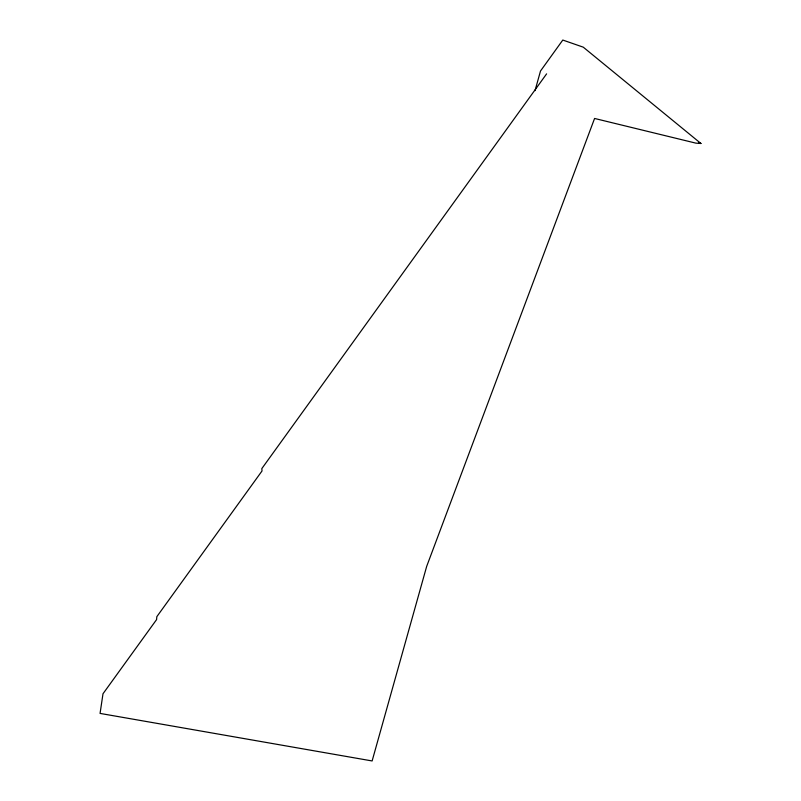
<?xml version="1.0" encoding="UTF-8"?>
<svg xmlns="http://www.w3.org/2000/svg" width="801" height="801" viewBox="0 0 801 801"><rect width="100%" height="100%" fill="white"/><g stroke="black" fill="none" stroke-linecap="round" stroke-linejoin="round"><path stroke-width="1.2" d="M535.018 90.653L540.505 71.019L562.793 40.05L583.268 47.169L700.935 143.499L695.879 143.139L594.582 118.458L426.673 566.397L372.125 760.95L100.065 713.411L102.999 693.766L156.575 619.604L156.836 616.67L262.017 470.968L261.827 468.595L546.602 73.862M698.672 142.458L700.935 143.499"/></g></svg>
